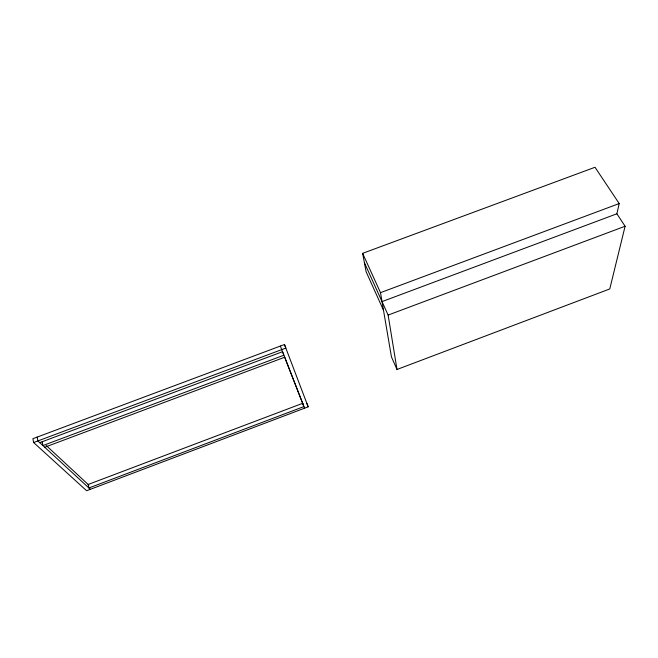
<?xml version="1.0" encoding="UTF-8"?>
<svg xmlns="http://www.w3.org/2000/svg" width="658" height="658" viewBox="0 0 658 658"><rect width="100%" height="100%" fill="white"/><g stroke="black" fill="none" stroke-linecap="round" stroke-linejoin="round"><path stroke-width="0.99" d="M362.624 253.346L380.497 292.662L391.452 356.916L397.004 369.475L609.777 288.944L625.1 226.245L616.883 213.792L619.203 203.552L595.005 167.272L362.624 253.346L366.095 271.705L383.499 310.263M308.174 406.825L86.617 490.728L33.624 442.538L32.9 438.689L284.478 344.521L308.174 406.825L306.949 403.56M382.027 301.603L616.883 213.792M33.624 442.538L285.811 348.082L284.478 344.521M39.743 442.653L282.545 351.693L283.853 355.23L42.91 445.565L42.178 441.757M397.004 369.475L388.13 315.075L625.1 226.245M44.728 447.243L284.643 357.253M380.497 292.662L619.203 203.552M90.36 489.313L37.893 440.942L37.161 437.093M46.15 445.45L88.855 485.127M364.384 262.674L388.13 315.075M284.429 356.513L302.943 403.987M304.531 408.207L280.349 346.067M302.68 403.313L88.156 484.477L88.912 487.981L303.897 406.586L302.68 403.313"/></g></svg>
